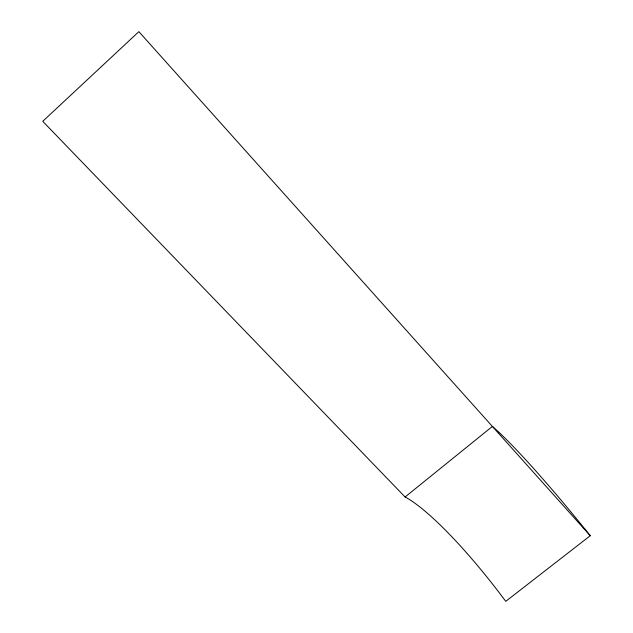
<?xml version="1.0" encoding="UTF-8"?>
<svg xmlns="http://www.w3.org/2000/svg" width="633" height="633" viewBox="0 0 633 633"><rect width="100%" height="100%" fill="white"/><g stroke="black" fill="none" stroke-linecap="round" stroke-linejoin="round"><path stroke-width="0.95" d="M405.096 497L492.379 426.436A149.847 12.344 51.1 0 1 590.249 535.724L505.743 601.35A147.394 27.694 52.9 0 0 405.096 497L42.751 121.314L138.864 31.65L590.249 535.724"/></g></svg>
